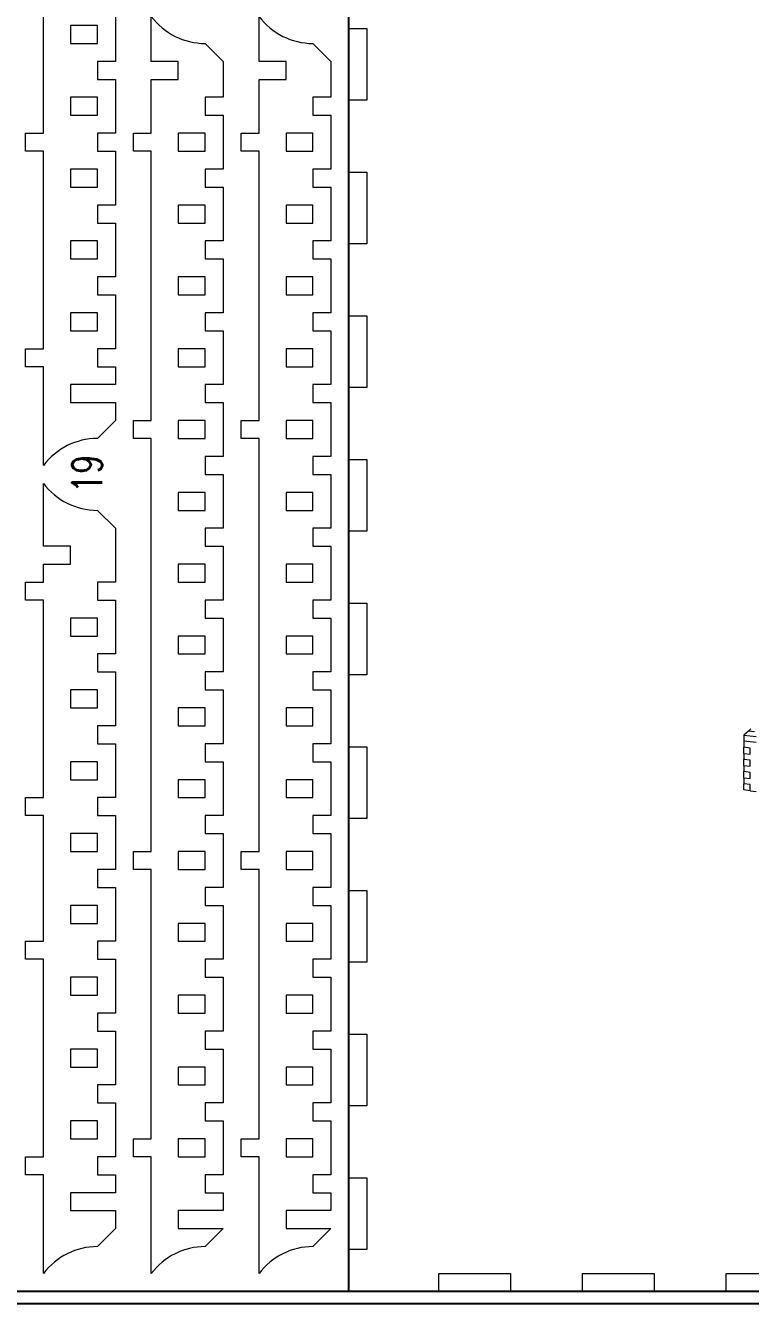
# Model space of a CAD drawing. Header units: millimetres. Extents: x 6136 to 7046, y 1563 to 2173.
# Drawn here: x 6683.8 to 6804.9, y 1563.5 to 1777 of the extents above; entities that cross this region are included whole.
import ezdxf
from ezdxf.enums import TextEntityAlignment as Align

# ---------------------------------------------------------------- set-up
doc = ezdxf.new("R2010")
doc.units = ezdxf.units.MM
doc.header["$LTSCALE"] = 0.5
doc.layers.get('0').update_dxf_attribs({"color": 255})
doc.layers.add('0 @ 1', color=255, linetype='Continuous')
doc.styles.add('Annotative', font='romans.shx', dxfattribs={"width": 0.75})

# ---------------------------------------------------------------- blocks, each defined once
blk = doc.blocks.new('eiffel')
at = {"color": 3, "linetype": 'Continuous', "lineweight": 15}
for p, q in [((-119.78, -217.18), (-120.84, -218.11)), ((-120.84, -218.11), (-118.03, -218.47)), ((-120.84, -218.11), (-120.84, -219.53)), ((-119.78, -217.18), (-119.25, -216.71)), ((-118.38, -217.36), (-119.78, -217.18)), ((-120.84, -219.53), (-120.84, -220.94)), ((-118.03, -219.88), (-120.84, -219.53)), ((-119.44, -221.12), (-120.84, -220.94)), ((-120.84, -222.36), (-120.84, -220.94)), ((-120.84, -222.36), (-120.84, -223.77)), ((-120.84, -222.36), (-119.44, -222.53)), ((-119.44, -222.53), (-119.44, -221.12)), ((-119.44, -223.95), (-120.84, -223.77)), ((-120.84, -225.19), (-120.84, -223.77)), ((-120.84, -225.19), (-120.84, -226.6)), ((-120.84, -225.19), (-119.44, -225.36)), ((-119.44, -225.36), (-119.44, -223.95)), ((-119.44, -226.78), (-120.84, -226.6)), ((-120.84, -228.01), (-120.84, -226.6)), ((-120.84, -228.01), (-120.84, -229.43)), ((-120.84, -228.01), (-119.44, -228.19)), ((-119.44, -228.19), (-119.44, -226.78)), ((-119.44, -229.6), (-120.84, -229.43)), ((-120.84, -230.84), (-120.84, -229.43)), ((-119.44, -231.02), (-120.84, -230.84)), ((-119.44, -231.02), (-119.44, -229.6)), ((-119.44, -231.02), (-118.03, -231.2))]:
    blk.add_line(p, q, dxfattribs=at)
blk = doc.blocks.new('A$C2995282B')
at = {"color": 1, "linetype": 'Continuous', "lineweight": 15}
blk.add_lwpolyline([(184.5, 0), (184.5, 3), (181.5, 3), (181.5, 0), (172.5, 0), (172.5, 3), (169.5, 3), (169.5, 0), (160.5, 0), (160.5, 3), (157.5, 3), (157.5, 0), (148.5, 0), (148.5, 3), (145.5, 3), (145.5, 0), (136.5, 0), (136.5, 3), (133.5, 3), (133.5, 0), (124.5, 0), (124.5, 3), (121.5, 3), (121.5, 0), (112.5, 0), (112.5, 3), (109.5, 3), (109.5, 0), (100.5, 0), (100.5, 3), (97.5, 3), (97.5, 0), (88.5, 0), (88.5, 3), (85.5, 3), (85.5, 0), (76.5, 0), (76.5, 3), (73.5, 3), (73.5, 0), (64.5, 0), (64.5, 3), (61.5, 3), (61.5, 0), (52.5, 0), (52.5, 3), (49.5, 3), (49.5, 0), (40.5, 0), (40.5, 3), (37.5, 3), (37.5, 0), (28.5, 0), (28.5, 3), (25.5, 3), (25.5, 0), (16.5, 0), (16.5, 3), (13.5, 3), (13.5, 0), (10.5, 0), (10.5, 7.5), (7.5, 7.5), (7.5, 0), (4.5, 3, 0.236068), (0, 12), (19.5, 12), (19.5, 15), (22.5, 15), (22.5, 12), (67.5, 12), (67.5, 15), (70.5, 15), (70.5, 12), (139.5, 12), (139.5, 15), (142.5, 15), (142.5, 12), (187.5, 12), (187.5, 15), (190.5, 15), (190.5, 12), (199.5, 12), (199.5, 7.5), (202.5, 7.5), (202.5, 12), (210, 12, 0.236068), (205.5, 3), (202.5, 0), (196.5, 0), (196.5, 3), (193.5, 3), (193.5, 0)], format="xyb", close=True, dxfattribs=at)
for points in [[(22.5, 3), (22.5, 7.5), (19.5, 7.5), (19.5, 3)], [(34.5, 3), (34.5, 7.5), (31.5, 7.5), (31.5, 3)], [(46.5, 3), (46.5, 7.5), (43.5, 7.5), (43.5, 3)], [(58.5, 3), (58.5, 7.5), (55.5, 7.5), (55.5, 3)], [(70.5, 3), (70.5, 7.5), (67.5, 7.5), (67.5, 3)], [(82.5, 3), (82.5, 7.5), (79.5, 7.5), (79.5, 3)], [(94.5, 3), (94.5, 7.5), (91.5, 7.5), (91.5, 3)], [(106.5, 3), (106.5, 7.5), (103.5, 7.5), (103.5, 3)], [(118.5, 3), (118.5, 7.5), (115.5, 7.5), (115.5, 3)], [(130.5, 3), (130.5, 7.5), (127.5, 7.5), (127.5, 3)], [(142.5, 3), (142.5, 7.5), (139.5, 7.5), (139.5, 3)], [(154.5, 3), (154.5, 7.5), (151.5, 7.5), (151.5, 3)], [(166.5, 3), (166.5, 7.5), (163.5, 7.5), (163.5, 3)], [(178.5, 3), (178.5, 7.5), (175.5, 7.5), (175.5, 3)], [(190.5, 3), (190.5, 7.5), (187.5, 7.5), (187.5, 3)]]:
    blk.add_lwpolyline(points, close=True, dxfattribs=at)
blk = doc.blocks.new('A$C37BE64A4')
at = {"color": 1, "linetype": 'Continuous', "lineweight": 15}
blk.add_lwpolyline([(103.5, 0), (103.5, 3), (100.5, 3), (100.5, 0), (91.5, 0), (91.5, 3), (88.5, 3), (88.5, 0), (79.5, 0), (79.5, 3), (76.5, 3), (76.5, 0), (67.5, 0), (67.5, 3), (64.5, 3), (64.5, 0), (55.5, 0), (55.5, 3), (52.5, 3), (52.5, 0), (43.5, 0), (43.5, 3), (40.5, 3), (40.5, 0), (31.5, 0), (31.5, 3), (28.5, 3), (28.5, 0), (19.5, 0), (19.5, 3), (16.5, 3), (16.5, 0), (13.5, 0), (13.5, 7.5), (10.5, 7.5), (10.5, 0), (7.5, 0), (4.5, 3, 0.236068), (0, 12), (16.5, 12), (16.5, 15), (19.5, 15), (19.5, 12), (52.5, 12), (52.5, 15), (55.5, 15), (55.5, 12), (76.5, 12), (76.5, 15), (79.5, 15), (79.5, 12), (112.5, 12), (112.5, 15), (115.5, 15), (115.5, 12), (118.5, 12), (118.5, 7.5), (121.5, 7.5), (121.5, 12), (132, 12, 0.236068), (127.5, 3), (124.5, 0), (115.5, 0), (115.5, 3), (112.5, 3), (112.5, 0)], format="xyb", close=True, dxfattribs=at)
for points in [[(25.5, 3), (25.5, 7.5), (22.5, 7.5), (22.5, 3)], [(37.5, 3), (37.5, 7.5), (34.5, 7.5), (34.5, 3)], [(49.5, 3), (49.5, 7.5), (46.5, 7.5), (46.5, 3)], [(61.5, 3), (61.5, 7.5), (58.5, 7.5), (58.5, 3)], [(73.5, 3), (73.5, 7.5), (70.5, 7.5), (70.5, 3)], [(85.5, 3), (85.5, 7.5), (82.5, 7.5), (82.5, 3)], [(97.5, 3), (97.5, 7.5), (94.5, 7.5), (94.5, 3)], [(109.5, 3), (109.5, 7.5), (106.5, 7.5), (106.5, 3)]]:
    blk.add_lwpolyline(points, close=True, dxfattribs=at)

msp = doc.modelspace()

# ---------------------------------------------------------------- linework, layer by layer
at = {"color": 6}
msp.add_line((6737.82, 1565.48), (6737.82, 2065.48), dxfattribs=at)
at = {"color": 2}
msp.add_lwpolyline([(6135.82, 1563.48), (7045.82, 1563.48), (7045.82, 2173.48), (6135.82, 2173.48)], close=True, dxfattribs=at)
at = {"color": 6}
msp.add_lwpolyline([(6737.82, 2071.48), (7043.82, 2071.48), (7043.82, 1565.48), (6137.82, 1565.48), (6137.82, 2065.48), (6737.82, 2065.48)], close=True, dxfattribs=at)
at = {"color": 1, "linetype": 'Continuous', "lineweight": 15}
msp.add_lwpolyline([(6737.82, 1788.48), (6737.82, 1776.48), (6740.82, 1776.48), (6740.82, 1764.48), (6737.82, 1764.48), (6737.82, 1752.48), (6740.82, 1752.48), (6740.82, 1740.48), (6737.82, 1740.48), (6737.82, 1728.48), (6740.82, 1728.48), (6740.82, 1716.48), (6737.82, 1716.48), (6737.82, 1704.48), (6740.82, 1704.48), (6740.82, 1692.48), (6737.82, 1692.48), (6737.82, 1680.48), (6740.82, 1680.48), (6740.82, 1668.48), (6737.82, 1668.48), (6737.82, 1656.48), (6740.82, 1656.48), (6740.82, 1644.48), (6737.82, 1644.48), (6737.82, 1632.48), (6740.82, 1632.48), (6740.82, 1620.48), (6737.82, 1620.48), (6737.82, 1608.48), (6740.82, 1608.48), (6740.82, 1596.48), (6737.82, 1596.48), (6737.82, 1584.48), (6740.82, 1584.48), (6740.82, 1572.48), (6737.82, 1572.48), (6737.82, 1565.48), (6752.82, 1565.48), (6752.82, 1568.48), (6764.82, 1568.48), (6764.82, 1565.48), (6776.82, 1565.48), (6776.82, 1568.48), (6788.82, 1568.48), (6788.82, 1565.48), (6800.82, 1565.48), (6800.82, 1568.48), (6812.82, 1568.48)], dxfattribs=at)

# ---------------------------------------------------------------- block references
at = {"color": 3, "xscale": 0.7200000000000001, "yscale": 0.7200000000000001, "zscale": 0.7200000000000001}
msp.add_blockref('eiffel', (6890.82, 1815.48), dxfattribs=at)
at = {"rotation": 90}
for name, p in [('A$C37BE64A4', (6698.82, 1703.48)), ('A$C2995282B', (6716.82, 1568.48)), ('A$C2995282B', (6734.82, 1568.48)), ('A$C37BE64A4', (6698.82, 1568.48))]:
    msp.add_blockref(name, p, dxfattribs=at)

# ---------------------------------------------------------------- texts
at = {"layer": '0 @ 1', "color": 3, "style": 'Annotative', "width": 0.75}
msp.add_text('19', height=5, rotation=90, dxfattribs=at).set_placement((6694.1, 1702.07), align=Align.MIDDLE_CENTER)

doc.saveas('drawing.dxf')
